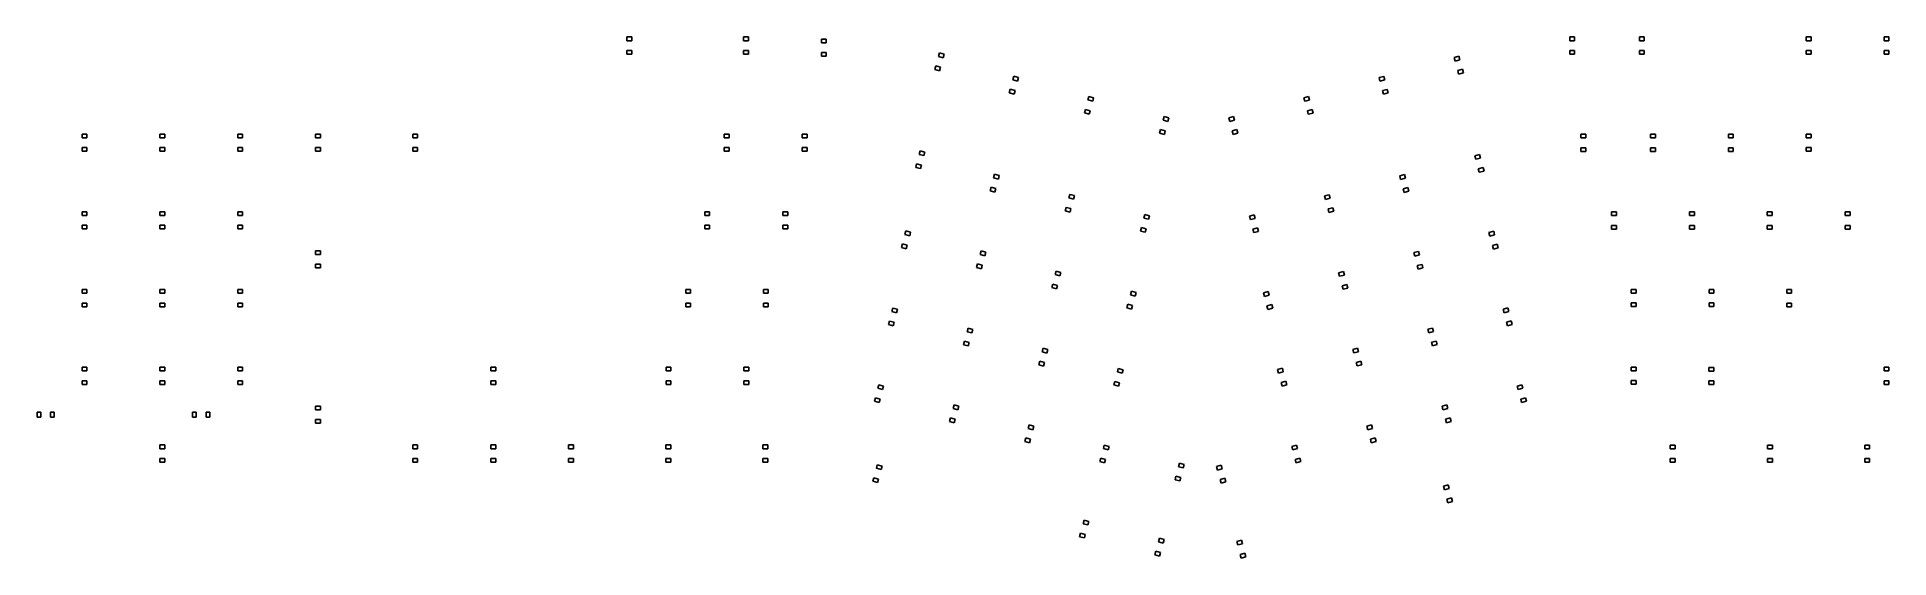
# Model space of a CAD drawing. Extents: x -25.9 to -8.1, y -7.5 to -2.4.
import ezdxf

# ---------------------------------------------------------------- set-up
doc = ezdxf.new("R2010")
doc.units = 0
doc.header["$MEASUREMENT"] = 0
doc.layers.add('BLACK', color=7, linetype='CONTINUOUS')

msp = doc.modelspace()

# ---------------------------------------------------------------- linework, layer by layer
at = {"layer": 'BLACK', "linetype": 'CONTINUOUS'}
for p, q in [((-20.2411, -2.48526), (-20.2411, -2.44982)), ((-20.2411, -2.44982), (-20.1939, -2.44982)), ((-20.1939, -2.48526), (-20.2411, -2.48526)), ((-20.1939, -2.44982), (-20.1939, -2.48526)), ((-19.1161, -2.48526), (-19.1161, -2.44982)), ((-19.1161, -2.44982), (-19.0689, -2.44982)), ((-19.0689, -2.48526), (-19.1161, -2.48526)), ((-19.0689, -2.44982), (-19.0689, -2.48526)), ((-18.3661, -2.50494), (-18.3661, -2.46951)), ((-18.3661, -2.46951), (-18.3189, -2.46951)), ((-18.3189, -2.46951), (-18.3189, -2.50494)), ((-11.1526, -2.48526), (-11.1526, -2.44982)), ((-11.1526, -2.44982), (-11.1054, -2.44982)), ((-11.1054, -2.48526), (-11.1526, -2.48526)), ((-11.1054, -2.44982), (-11.1054, -2.48526)), ((-10.4814, -2.48526), (-10.4814, -2.44982)), ((-10.4814, -2.44982), (-10.4341, -2.44982)), ((-10.4341, -2.48526), (-10.4814, -2.48526)), ((-10.4341, -2.44982), (-10.4341, -2.48526)), ((-8.87236, -2.48526), (-8.87236, -2.44982)), ((-8.87236, -2.44982), (-8.82512, -2.44982)), ((-8.82512, -2.48526), (-8.87236, -2.48526)), ((-8.82512, -2.44982), (-8.82512, -2.48526)), ((-8.12236, -2.48526), (-8.12236, -2.44982)), ((-8.12236, -2.44982), (-8.07512, -2.44982)), ((-8.07512, -2.48526), (-8.12236, -2.48526)), ((-8.07512, -2.44982), (-8.07512, -2.48526)), ((-20.2411, -2.61518), (-20.2411, -2.57974)), ((-20.2411, -2.57974), (-20.1939, -2.57974)), ((-20.1939, -2.61518), (-20.2411, -2.61518)), ((-20.1939, -2.57974), (-20.1939, -2.61518)), ((-19.1161, -2.61518), (-19.1161, -2.57974)), ((-19.1161, -2.57974), (-19.0689, -2.57974)), ((-19.0689, -2.61518), (-19.1161, -2.61518)), ((-19.0689, -2.57974), (-19.0689, -2.61518)), ((-18.3189, -2.50494), (-18.3661, -2.50494)), ((-18.3661, -2.63486), (-18.3661, -2.59943)), ((-18.3661, -2.59943), (-18.3189, -2.59943)), ((-18.3189, -2.63486), (-18.3661, -2.63486)), ((-18.3189, -2.59943), (-18.3189, -2.63486)), ((-17.2387, -2.63741), (-17.2295, -2.60318)), ((-17.193, -2.64963), (-17.2387, -2.63741)), ((-17.2295, -2.60318), (-17.1839, -2.61541)), ((-17.1839, -2.61541), (-17.193, -2.64963)), ((-12.2664, -2.64792), (-12.2208, -2.63569)), ((-12.2573, -2.68215), (-12.2664, -2.64792)), ((-12.2116, -2.66992), (-12.2573, -2.68215)), ((-12.2208, -2.63569), (-12.2116, -2.66992)), ((-11.1526, -2.61518), (-11.1526, -2.57974)), ((-11.1526, -2.57974), (-11.1054, -2.57974)), ((-11.1054, -2.61518), (-11.1526, -2.61518)), ((-11.1054, -2.57974), (-11.1054, -2.61518)), ((-10.4814, -2.61518), (-10.4814, -2.57974)), ((-10.4814, -2.57974), (-10.4341, -2.57974)), ((-10.4341, -2.61518), (-10.4814, -2.61518)), ((-10.4341, -2.57974), (-10.4341, -2.61518)), ((-8.87236, -2.61518), (-8.87236, -2.57974)), ((-8.87236, -2.57974), (-8.82512, -2.57974)), ((-8.82512, -2.61518), (-8.87236, -2.61518)), ((-8.82512, -2.57974), (-8.82512, -2.61518)), ((-8.12236, -2.61518), (-8.12236, -2.57974)), ((-8.12236, -2.57974), (-8.07512, -2.57974)), ((-8.07512, -2.61518), (-8.12236, -2.61518)), ((-8.07512, -2.57974), (-8.07512, -2.61518)), ((-17.2723, -2.7629), (-17.2631, -2.72867)), ((-17.2267, -2.77513), (-17.2723, -2.7629)), ((-17.2631, -2.72867), (-17.2175, -2.7409)), ((-17.2175, -2.7409), (-17.2267, -2.77513)), ((-16.5213, -2.86346), (-16.5121, -2.82923)), ((-16.5121, -2.82923), (-16.4665, -2.84146)), ((-16.4665, -2.84146), (-16.4757, -2.87569)), ((-12.9909, -2.84204), (-12.9452, -2.82981)), ((-12.9817, -2.87626), (-12.9909, -2.84204)), ((-12.9452, -2.82981), (-12.9361, -2.86403)), ((-12.2328, -2.77342), (-12.1872, -2.76119)), ((-12.2236, -2.80764), (-12.2328, -2.77342)), ((-12.178, -2.79541), (-12.2236, -2.80764)), ((-12.1872, -2.76119), (-12.178, -2.79541)), ((-16.5549, -2.98895), (-16.5458, -2.95473)), ((-16.5093, -3.00118), (-16.5549, -2.98895)), ((-16.5458, -2.95473), (-16.5001, -2.96695)), ((-16.4757, -2.87569), (-16.5213, -2.86346)), ((-16.5001, -2.96695), (-16.5093, -3.00118)), ((-15.7969, -3.05757), (-15.7877, -3.02335)), ((-15.7877, -3.02335), (-15.7421, -3.03557)), ((-13.7153, -3.03615), (-13.6697, -3.02392)), ((-13.6697, -3.02392), (-13.6605, -3.05815)), ((-12.9361, -2.86403), (-12.9817, -2.87626)), ((-12.9572, -2.96753), (-12.9116, -2.9553)), ((-12.9481, -3.00176), (-12.9572, -2.96753)), ((-12.9024, -2.98953), (-12.9481, -3.00176)), ((-12.9116, -2.9553), (-12.9024, -2.98953)), ((-15.8305, -3.18307), (-15.8213, -3.14884)), ((-15.7849, -3.19529), (-15.8305, -3.18307)), ((-15.8213, -3.14884), (-15.7757, -3.16107)), ((-15.7512, -3.0698), (-15.7969, -3.05757)), ((-15.7757, -3.16107), (-15.7849, -3.19529)), ((-15.7421, -3.03557), (-15.7512, -3.0698)), ((-13.7061, -3.07038), (-13.7153, -3.03615)), ((-13.6605, -3.05815), (-13.7061, -3.07038)), ((-13.6817, -3.16164), (-13.6361, -3.14942)), ((-13.6725, -3.19587), (-13.6817, -3.16164)), ((-13.6269, -3.18364), (-13.6725, -3.19587)), ((-13.6361, -3.14942), (-13.6269, -3.18364)), ((-25.4936, -3.42276), (-25.4936, -3.38732)), ((-25.4936, -3.38732), (-25.4464, -3.38732)), ((-25.4464, -3.38732), (-25.4464, -3.42276)), ((-24.7436, -3.42276), (-24.7436, -3.38732)), ((-24.7436, -3.38732), (-24.6964, -3.38732)), ((-24.6964, -3.38732), (-24.6964, -3.42276)), ((-23.9936, -3.42276), (-23.9936, -3.38732)), ((-23.9936, -3.38732), (-23.9464, -3.38732)), ((-23.9464, -3.38732), (-23.9464, -3.42276)), ((-23.2436, -3.42276), (-23.2436, -3.38732)), ((-23.2436, -3.38732), (-23.1964, -3.38732)), ((-23.1964, -3.38732), (-23.1964, -3.42276)), ((-22.3061, -3.42276), (-22.3061, -3.38732)), ((-22.3061, -3.38732), (-22.2589, -3.38732)), ((-22.2589, -3.38732), (-22.2589, -3.42276)), ((-19.3036, -3.42276), (-19.3036, -3.38732)), ((-19.3036, -3.38732), (-19.2564, -3.38732)), ((-19.2564, -3.38732), (-19.2564, -3.42276)), ((-18.5511, -3.42276), (-18.5511, -3.38732)), ((-18.5511, -3.38732), (-18.5039, -3.38732)), ((-18.5039, -3.38732), (-18.5039, -3.42276)), ((-15.1061, -3.37718), (-15.0969, -3.34296)), ((-15.0604, -3.38941), (-15.1061, -3.37718)), ((-15.0969, -3.34296), (-15.0512, -3.35518)), ((-15.0724, -3.25169), (-15.0633, -3.21746)), ((-15.0268, -3.26391), (-15.0724, -3.25169)), ((-15.0633, -3.21746), (-15.0176, -3.22969)), ((-15.0512, -3.35518), (-15.0604, -3.38941)), ((-15.0176, -3.22969), (-15.0268, -3.26391)), ((-14.4398, -3.23026), (-14.3941, -3.21804)), ((-14.4306, -3.26449), (-14.4398, -3.23026)), ((-14.385, -3.25226), (-14.4306, -3.26449)), ((-14.4061, -3.35576), (-14.3605, -3.34353)), ((-14.397, -3.38998), (-14.4061, -3.35576)), ((-14.3513, -3.37776), (-14.397, -3.38998)), ((-14.3941, -3.21804), (-14.385, -3.25226)), ((-14.3605, -3.34353), (-14.3513, -3.37776)), ((-11.0446, -3.42376), (-11.0446, -3.38832)), ((-11.0446, -3.38832), (-10.9974, -3.38832)), ((-10.9974, -3.38832), (-10.9974, -3.42376)), ((-10.3734, -3.42376), (-10.3734, -3.38832)), ((-10.3734, -3.38832), (-10.3261, -3.38832)), ((-10.3261, -3.38832), (-10.3261, -3.42376)), ((-9.62336, -3.42376), (-9.62336, -3.38832)), ((-9.62336, -3.38832), (-9.57612, -3.38832)), ((-9.57612, -3.38832), (-9.57612, -3.42376)), ((-8.87336, -3.42276), (-8.87336, -3.38732)), ((-8.87336, -3.38732), (-8.82612, -3.38732)), ((-8.82612, -3.38732), (-8.82612, -3.42276)), ((-25.4464, -3.42276), (-25.4936, -3.42276)), ((-25.4936, -3.55268), (-25.4936, -3.51724)), ((-25.4936, -3.51724), (-25.4464, -3.51724)), ((-25.4464, -3.55268), (-25.4936, -3.55268)), ((-25.4464, -3.51724), (-25.4464, -3.55268)), ((-24.6964, -3.42276), (-24.7436, -3.42276)), ((-24.7436, -3.55268), (-24.7436, -3.51724)), ((-24.7436, -3.51724), (-24.6964, -3.51724)), ((-24.6964, -3.55268), (-24.7436, -3.55268)), ((-24.6964, -3.51724), (-24.6964, -3.55268)), ((-23.9464, -3.42276), (-23.9936, -3.42276)), ((-23.9936, -3.55268), (-23.9936, -3.51724)), ((-23.9936, -3.51724), (-23.9464, -3.51724)), ((-23.9464, -3.55268), (-23.9936, -3.55268)), ((-23.9464, -3.51724), (-23.9464, -3.55268)), ((-23.1964, -3.42276), (-23.2436, -3.42276)), ((-23.2436, -3.55268), (-23.2436, -3.51724)), ((-23.2436, -3.51724), (-23.1964, -3.51724)), ((-23.1964, -3.55268), (-23.2436, -3.55268)), ((-23.1964, -3.51724), (-23.1964, -3.55268)), ((-22.2589, -3.42276), (-22.3061, -3.42276)), ((-22.3061, -3.55268), (-22.3061, -3.51724)), ((-22.3061, -3.51724), (-22.2589, -3.51724)), ((-22.2589, -3.55268), (-22.3061, -3.55268)), ((-22.2589, -3.51724), (-22.2589, -3.55268)), ((-19.2564, -3.42276), (-19.3036, -3.42276)), ((-19.3036, -3.55268), (-19.3036, -3.51724)), ((-19.3036, -3.51724), (-19.2564, -3.51724)), ((-19.2564, -3.55268), (-19.3036, -3.55268)), ((-19.2564, -3.51724), (-19.2564, -3.55268)), ((-18.5039, -3.42276), (-18.5511, -3.42276)), ((-18.5511, -3.55268), (-18.5511, -3.51724)), ((-18.5511, -3.51724), (-18.5039, -3.51724)), ((-18.5039, -3.55268), (-18.5511, -3.55268)), ((-18.5039, -3.51724), (-18.5039, -3.55268)), ((-17.4237, -3.58239), (-17.4145, -3.54816)), ((-17.4145, -3.54816), (-17.3689, -3.56039)), ((-17.3689, -3.56039), (-17.378, -3.59461)), ((-10.9974, -3.42376), (-11.0446, -3.42376)), ((-11.0446, -3.55368), (-11.0446, -3.51824)), ((-11.0446, -3.51824), (-10.9974, -3.51824)), ((-10.9974, -3.55368), (-11.0446, -3.55368)), ((-10.9974, -3.51824), (-10.9974, -3.55368)), ((-10.3261, -3.42376), (-10.3734, -3.42376)), ((-10.3734, -3.55368), (-10.3734, -3.51824)), ((-10.3734, -3.51824), (-10.3261, -3.51824)), ((-10.3261, -3.55368), (-10.3734, -3.55368)), ((-10.3261, -3.51824), (-10.3261, -3.55368)), ((-9.57612, -3.42376), (-9.62336, -3.42376)), ((-9.62336, -3.55368), (-9.62336, -3.51824)), ((-9.62336, -3.51824), (-9.57612, -3.51824)), ((-9.57612, -3.55368), (-9.62336, -3.55368)), ((-9.57612, -3.51824), (-9.57612, -3.55368)), ((-8.82612, -3.42276), (-8.87336, -3.42276)), ((-8.87336, -3.55268), (-8.87336, -3.51724)), ((-8.87336, -3.51724), (-8.82612, -3.51724)), ((-8.82612, -3.55268), (-8.87336, -3.55268)), ((-8.82612, -3.51724), (-8.82612, -3.55268)), ((-17.4573, -3.70788), (-17.4481, -3.67365)), ((-17.4117, -3.72011), (-17.4573, -3.70788)), ((-17.4481, -3.67365), (-17.4025, -3.68588)), ((-17.378, -3.59461), (-17.4237, -3.58239)), ((-17.4025, -3.68588), (-17.4117, -3.72011)), ((-12.0672, -3.59583), (-12.0216, -3.5836)), ((-12.0581, -3.63005), (-12.0672, -3.59583)), ((-12.0124, -3.61782), (-12.0581, -3.63005)), ((-12.0336, -3.72132), (-11.988, -3.70909)), ((-12.0244, -3.75555), (-12.0336, -3.72132)), ((-11.9788, -3.74332), (-12.0244, -3.75555)), ((-12.0216, -3.5836), (-12.0124, -3.61782)), ((-11.988, -3.70909), (-11.9788, -3.74332)), ((-16.7399, -3.93393), (-16.7308, -3.89971)), ((-16.7308, -3.89971), (-16.6851, -3.91194)), ((-16.7063, -3.80844), (-16.6971, -3.77421)), ((-16.6607, -3.82067), (-16.7063, -3.80844)), ((-16.6971, -3.77421), (-16.6515, -3.78644)), ((-16.6851, -3.91194), (-16.6943, -3.94616)), ((-16.6515, -3.78644), (-16.6607, -3.82067)), ((-12.7917, -3.78994), (-12.746, -3.77771)), ((-12.7825, -3.82417), (-12.7917, -3.78994)), ((-12.7369, -3.81194), (-12.7825, -3.82417)), ((-12.758, -3.91544), (-12.7124, -3.90321)), ((-12.7489, -3.94966), (-12.758, -3.91544)), ((-12.746, -3.77771), (-12.7369, -3.81194)), ((-12.7124, -3.90321), (-12.7032, -3.93743)), ((-16.6943, -3.94616), (-16.7399, -3.93393)), ((-16.0155, -4.12805), (-16.0063, -4.09382)), ((-16.0063, -4.09382), (-15.9607, -4.10605)), ((-15.9819, -4.00255), (-15.9727, -3.96833)), ((-15.9362, -4.01478), (-15.9819, -4.00255)), ((-15.9727, -3.96833), (-15.9271, -3.98056)), ((-15.9607, -4.10605), (-15.9699, -4.14028)), ((-15.9271, -3.98056), (-15.9362, -4.01478)), ((-13.5161, -3.98405), (-13.4705, -3.97183)), ((-13.5069, -4.01828), (-13.5161, -3.98405)), ((-13.4613, -4.00605), (-13.5069, -4.01828)), ((-13.4825, -4.10955), (-13.4369, -4.09732)), ((-13.4705, -3.97183), (-13.4613, -4.00605)), ((-13.4369, -4.09732), (-13.4277, -4.13155)), ((-12.7032, -3.93743), (-12.7489, -3.94966)), ((-25.4936, -4.17276), (-25.4936, -4.13732)), ((-25.4936, -4.13732), (-25.4464, -4.13732)), ((-25.4464, -4.17276), (-25.4936, -4.17276)), ((-25.4936, -4.30268), (-25.4936, -4.26724)), ((-25.4936, -4.26724), (-25.4464, -4.26724)), ((-25.4464, -4.13732), (-25.4464, -4.17276)), ((-25.4464, -4.26724), (-25.4464, -4.30268)), ((-24.7436, -4.17276), (-24.7436, -4.13732)), ((-24.7436, -4.13732), (-24.6964, -4.13732)), ((-24.6964, -4.17276), (-24.7436, -4.17276)), ((-24.7436, -4.30268), (-24.7436, -4.26724)), ((-24.7436, -4.26724), (-24.6964, -4.26724)), ((-24.6964, -4.13732), (-24.6964, -4.17276)), ((-24.6964, -4.26724), (-24.6964, -4.30268)), ((-23.9936, -4.17276), (-23.9936, -4.13732)), ((-23.9936, -4.13732), (-23.9464, -4.13732)), ((-23.9464, -4.17276), (-23.9936, -4.17276)), ((-23.9936, -4.30268), (-23.9936, -4.26724)), ((-23.9936, -4.26724), (-23.9464, -4.26724)), ((-23.9464, -4.13732), (-23.9464, -4.17276)), ((-23.9464, -4.26724), (-23.9464, -4.30268)), ((-19.4911, -4.17276), (-19.4911, -4.13732)), ((-19.4911, -4.13732), (-19.4439, -4.13732)), ((-19.4439, -4.17276), (-19.4911, -4.17276)), ((-19.4911, -4.30268), (-19.4911, -4.26724)), ((-19.4911, -4.26724), (-19.4439, -4.26724)), ((-19.4439, -4.13732), (-19.4439, -4.17276)), ((-19.4439, -4.26724), (-19.4439, -4.30268)), ((-18.7386, -4.17276), (-18.7386, -4.13732)), ((-18.7386, -4.13732), (-18.6914, -4.13732)), ((-18.6914, -4.17276), (-18.7386, -4.17276)), ((-18.7386, -4.30268), (-18.7386, -4.26724)), ((-18.7386, -4.26724), (-18.6914, -4.26724)), ((-18.6914, -4.13732), (-18.6914, -4.17276)), ((-18.6914, -4.26724), (-18.6914, -4.30268)), ((-15.9699, -4.14028), (-16.0155, -4.12805)), ((-15.2574, -4.19667), (-15.2483, -4.16244)), ((-15.2118, -4.2089), (-15.2574, -4.19667)), ((-15.2483, -4.16244), (-15.2026, -4.17467)), ((-15.2026, -4.17467), (-15.2118, -4.2089)), ((-14.2406, -4.17817), (-14.1949, -4.16594)), ((-14.2314, -4.21239), (-14.2406, -4.17817)), ((-14.1858, -4.20017), (-14.2314, -4.21239)), ((-14.1949, -4.16594), (-14.1858, -4.20017)), ((-13.4733, -4.14377), (-13.4825, -4.10955)), ((-13.4277, -4.13155), (-13.4733, -4.14377)), ((-10.7494, -4.17376), (-10.7494, -4.13832)), ((-10.7494, -4.13832), (-10.7021, -4.13832)), ((-10.7021, -4.17376), (-10.7494, -4.17376)), ((-10.7494, -4.30368), (-10.7494, -4.26824)), ((-10.7494, -4.26824), (-10.7021, -4.26824)), ((-10.7021, -4.13832), (-10.7021, -4.17376)), ((-10.7021, -4.26824), (-10.7021, -4.30368)), ((-9.99836, -4.17376), (-9.99836, -4.13832)), ((-9.99836, -4.13832), (-9.95112, -4.13832)), ((-9.95112, -4.17376), (-9.99836, -4.17376)), ((-9.99836, -4.30368), (-9.99836, -4.26824)), ((-9.99836, -4.26824), (-9.95112, -4.26824)), ((-9.95112, -4.13832), (-9.95112, -4.17376)), ((-9.95112, -4.26824), (-9.95112, -4.30368)), ((-9.24836, -4.17376), (-9.24836, -4.13832)), ((-9.24836, -4.13832), (-9.20112, -4.13832)), ((-9.20112, -4.17376), (-9.24836, -4.17376)), ((-9.24836, -4.30368), (-9.24836, -4.26824)), ((-9.24836, -4.26824), (-9.20112, -4.26824)), ((-9.20112, -4.13832), (-9.20112, -4.17376)), ((-9.20112, -4.26824), (-9.20112, -4.30368)), ((-8.49786, -4.17376), (-8.49786, -4.13832)), ((-8.49786, -4.13832), (-8.45062, -4.13832)), ((-8.45062, -4.17376), (-8.49786, -4.17376)), ((-8.49786, -4.30368), (-8.49786, -4.26824)), ((-8.49786, -4.26824), (-8.45062, -4.26824)), ((-8.45062, -4.13832), (-8.45062, -4.17376)), ((-8.45062, -4.26824), (-8.45062, -4.30368)), ((-25.4464, -4.30268), (-25.4936, -4.30268)), ((-24.6964, -4.30268), (-24.7436, -4.30268)), ((-23.9464, -4.30268), (-23.9936, -4.30268)), ((-19.4439, -4.30268), (-19.4911, -4.30268)), ((-18.6914, -4.30268), (-18.7386, -4.30268)), ((-17.5946, -4.48049), (-17.5855, -4.44626)), ((-17.5855, -4.44626), (-17.5398, -4.45849)), ((-17.561, -4.35499), (-17.5518, -4.32077)), ((-17.5154, -4.36722), (-17.561, -4.35499)), ((-17.5518, -4.32077), (-17.5062, -4.333)), ((-17.5398, -4.45849), (-17.549, -4.49272)), ((-17.5062, -4.333), (-17.5154, -4.36722)), ((-15.2911, -4.32216), (-15.2819, -4.28794)), ((-15.2454, -4.33439), (-15.2911, -4.32216)), ((-15.2819, -4.28794), (-15.2362, -4.30016)), ((-15.2362, -4.30016), (-15.2454, -4.33439)), ((-14.2069, -4.30366), (-14.1613, -4.29144)), ((-14.1978, -4.33789), (-14.2069, -4.30366)), ((-14.1521, -4.32566), (-14.1978, -4.33789)), ((-14.1613, -4.29144), (-14.1521, -4.32566)), ((-11.9312, -4.33683), (-11.8856, -4.3246)), ((-11.9221, -4.37105), (-11.9312, -4.33683)), ((-11.8764, -4.35882), (-11.9221, -4.37105)), ((-11.8976, -4.46232), (-11.852, -4.45009)), ((-11.8884, -4.49655), (-11.8976, -4.46232)), ((-11.8856, -4.3246), (-11.8764, -4.35882)), ((-11.852, -4.45009), (-11.8428, -4.48432)), ((-10.7021, -4.30368), (-10.7494, -4.30368)), ((-9.95112, -4.30368), (-9.99836, -4.30368)), ((-9.20112, -4.30368), (-9.24836, -4.30368)), ((-8.45062, -4.30368), (-8.49786, -4.30368)), ((-23.2436, -4.54776), (-23.2436, -4.51232)), ((-23.2436, -4.51232), (-23.1964, -4.51232)), ((-23.1964, -4.54776), (-23.2436, -4.54776)), ((-23.1964, -4.51232), (-23.1964, -4.54776)), ((-17.549, -4.49272), (-17.5946, -4.48049)), ((-16.8702, -4.6746), (-16.861, -4.64038)), ((-16.861, -4.64038), (-16.8154, -4.6526)), ((-16.8366, -4.54911), (-16.8274, -4.51488)), ((-16.7909, -4.56134), (-16.8366, -4.54911)), ((-16.8274, -4.51488), (-16.7817, -4.52711)), ((-16.7817, -4.52711), (-16.7909, -4.56134)), ((-12.6557, -4.53094), (-12.61, -4.51871)), ((-12.6465, -4.56517), (-12.6557, -4.53094)), ((-12.6009, -4.55294), (-12.6465, -4.56517)), ((-12.61, -4.51871), (-12.6009, -4.55294)), ((-11.8428, -4.48432), (-11.8884, -4.49655)), ((-23.2436, -4.67768), (-23.2436, -4.64224)), ((-23.2436, -4.64224), (-23.1964, -4.64224)), ((-23.1964, -4.67768), (-23.2436, -4.67768)), ((-23.1964, -4.64224), (-23.1964, -4.67768)), ((-16.8245, -4.68683), (-16.8702, -4.6746)), ((-16.8154, -4.6526), (-16.8245, -4.68683)), ((-16.1121, -4.74322), (-16.1029, -4.709)), ((-16.0665, -4.75545), (-16.1121, -4.74322)), ((-16.1029, -4.709), (-16.0573, -4.72122)), ((-16.0573, -4.72122), (-16.0665, -4.75545)), ((-13.3801, -4.72505), (-13.3345, -4.71283)), ((-13.3709, -4.75928), (-13.3801, -4.72505)), ((-13.3253, -4.74705), (-13.3709, -4.75928)), ((-13.3345, -4.71283), (-13.3253, -4.74705)), ((-12.622, -4.65644), (-12.5764, -4.64421)), ((-12.6129, -4.69066), (-12.622, -4.65644)), ((-12.5672, -4.67843), (-12.6129, -4.69066)), ((-12.5764, -4.64421), (-12.5672, -4.67843)), ((-25.4936, -4.92276), (-25.4936, -4.88732)), ((-25.4936, -4.88732), (-25.4464, -4.88732)), ((-25.4464, -4.92276), (-25.4936, -4.92276)), ((-25.4464, -4.88732), (-25.4464, -4.92276)), ((-24.7436, -4.92276), (-24.7436, -4.88732)), ((-24.7436, -4.88732), (-24.6964, -4.88732)), ((-24.6964, -4.92276), (-24.7436, -4.92276)), ((-24.6964, -4.88732), (-24.6964, -4.92276)), ((-23.9936, -4.92276), (-23.9936, -4.88732)), ((-23.9936, -4.88732), (-23.9464, -4.88732)), ((-23.9464, -4.92276), (-23.9936, -4.92276)), ((-23.9464, -4.88732), (-23.9464, -4.92276)), ((-19.6749, -4.92276), (-19.6749, -4.88732)), ((-19.6749, -4.88732), (-19.6276, -4.88732)), ((-19.6276, -4.92276), (-19.6749, -4.92276)), ((-19.6276, -4.88732), (-19.6276, -4.92276)), ((-18.9261, -4.92276), (-18.9261, -4.88732)), ((-18.9261, -4.88732), (-18.8789, -4.88732)), ((-18.8789, -4.92276), (-18.9261, -4.92276)), ((-18.8789, -4.88732), (-18.8789, -4.92276)), ((-16.1457, -4.86872), (-16.1366, -4.83449)), ((-16.1001, -4.88094), (-16.1457, -4.86872)), ((-16.1366, -4.83449), (-16.0909, -4.84672)), ((-16.0909, -4.84672), (-16.1001, -4.88094)), ((-15.3877, -4.93734), (-15.3785, -4.90311)), ((-15.342, -4.94956), (-15.3877, -4.93734)), ((-15.3785, -4.90311), (-15.3329, -4.91534)), ((-15.3329, -4.91534), (-15.342, -4.94956)), ((-14.1046, -4.91917), (-14.0589, -4.90694)), ((-14.0954, -4.95339), (-14.1046, -4.91917)), ((-14.0498, -4.94117), (-14.0954, -4.95339)), ((-14.0589, -4.90694), (-14.0498, -4.94117)), ((-13.3465, -4.85055), (-13.3009, -4.83832)), ((-13.3373, -4.88478), (-13.3465, -4.85055)), ((-13.2917, -4.87255), (-13.3373, -4.88478)), ((-13.3009, -4.83832), (-13.2917, -4.87255)), ((-10.5594, -4.92176), (-10.5594, -4.88632)), ((-10.5594, -4.88632), (-10.5121, -4.88632)), ((-10.5121, -4.92176), (-10.5594, -4.92176)), ((-10.5121, -4.88632), (-10.5121, -4.92176)), ((-9.80936, -4.92176), (-9.80936, -4.88632)), ((-9.80936, -4.88632), (-9.76212, -4.88632)), ((-9.76212, -4.92176), (-9.80936, -4.92176)), ((-9.76212, -4.88632), (-9.76212, -4.92176)), ((-9.06034, -4.92276), (-9.06034, -4.88732)), ((-9.06034, -4.88732), (-9.0131, -4.88732)), ((-9.0131, -4.92276), (-9.06034, -4.92276)), ((-9.0131, -4.88732), (-9.0131, -4.92276)), ((-25.4936, -5.05268), (-25.4936, -5.01724)), ((-25.4936, -5.01724), (-25.4464, -5.01724)), ((-25.4464, -5.05268), (-25.4936, -5.05268)), ((-25.4464, -5.01724), (-25.4464, -5.05268)), ((-24.7436, -5.05268), (-24.7436, -5.01724)), ((-24.7436, -5.01724), (-24.6964, -5.01724)), ((-24.6964, -5.05268), (-24.7436, -5.05268)), ((-24.6964, -5.01724), (-24.6964, -5.05268)), ((-23.9936, -5.05268), (-23.9936, -5.01724)), ((-23.9936, -5.01724), (-23.9464, -5.01724)), ((-23.9464, -5.05268), (-23.9936, -5.05268)), ((-23.9464, -5.01724), (-23.9464, -5.05268)), ((-19.6749, -5.05268), (-19.6749, -5.01724)), ((-19.6749, -5.01724), (-19.6276, -5.01724)), ((-19.6276, -5.05268), (-19.6749, -5.05268)), ((-19.6276, -5.01724), (-19.6276, -5.05268)), ((-18.9261, -5.05268), (-18.9261, -5.01724)), ((-18.9261, -5.01724), (-18.8789, -5.01724)), ((-18.8789, -5.05268), (-18.9261, -5.05268)), ((-18.8789, -5.01724), (-18.8789, -5.05268)), ((-17.6865, -5.09999), (-17.6773, -5.06577)), ((-17.6409, -5.11222), (-17.6865, -5.09999)), ((-17.6773, -5.06577), (-17.6317, -5.078)), ((-17.6317, -5.078), (-17.6409, -5.11222)), ((-15.4213, -5.06283), (-15.4121, -5.02861)), ((-15.3757, -5.07506), (-15.4213, -5.06283)), ((-15.4121, -5.02861), (-15.3665, -5.04083)), ((-15.3665, -5.04083), (-15.3757, -5.07506)), ((-14.0709, -5.04466), (-14.0253, -5.03244)), ((-14.0618, -5.07889), (-14.0709, -5.04466)), ((-14.0161, -5.06666), (-14.0618, -5.07889)), ((-14.0253, -5.03244), (-14.0161, -5.06666)), ((-11.7952, -5.07683), (-11.7496, -5.0646)), ((-11.7861, -5.11105), (-11.7952, -5.07683)), ((-11.7404, -5.09882), (-11.7861, -5.11105)), ((-11.7496, -5.0646), (-11.7404, -5.09882)), ((-10.5594, -5.05168), (-10.5594, -5.01624)), ((-10.5594, -5.01624), (-10.5121, -5.01624)), ((-10.5121, -5.05168), (-10.5594, -5.05168)), ((-10.5121, -5.01624), (-10.5121, -5.05168)), ((-9.80936, -5.05168), (-9.80936, -5.01624)), ((-9.80936, -5.01624), (-9.76212, -5.01624)), ((-9.76212, -5.05168), (-9.80936, -5.05168)), ((-9.76212, -5.01624), (-9.76212, -5.05168)), ((-9.06034, -5.05268), (-9.06034, -5.01724)), ((-9.06034, -5.01724), (-9.0131, -5.01724)), ((-9.0131, -5.05268), (-9.06034, -5.05268)), ((-9.0131, -5.01724), (-9.0131, -5.05268)), ((-17.7201, -5.22549), (-17.711, -5.19126)), ((-17.6745, -5.23772), (-17.7201, -5.22549)), ((-17.711, -5.19126), (-17.6653, -5.20349)), ((-17.6653, -5.20349), (-17.6745, -5.23772)), ((-16.9621, -5.29411), (-16.9529, -5.25988)), ((-16.9164, -5.30634), (-16.9621, -5.29411)), ((-16.9529, -5.25988), (-16.9073, -5.27211)), ((-16.9073, -5.27211), (-16.9164, -5.30634)), ((-12.5197, -5.27094), (-12.474, -5.25871)), ((-12.5105, -5.30517), (-12.5197, -5.27094)), ((-12.4649, -5.29294), (-12.5105, -5.30517)), ((-12.474, -5.25871), (-12.4649, -5.29294)), ((-11.7616, -5.20232), (-11.716, -5.19009)), ((-11.7524, -5.23655), (-11.7616, -5.20232)), ((-11.7068, -5.22432), (-11.7524, -5.23655)), ((-11.716, -5.19009), (-11.7068, -5.22432)), ((-16.9957, -5.4196), (-16.9865, -5.38538)), ((-16.9501, -5.43183), (-16.9957, -5.4196)), ((-16.9865, -5.38538), (-16.9409, -5.3976)), ((-16.9409, -5.3976), (-16.9501, -5.43183)), ((-16.2376, -5.48822), (-16.2285, -5.454)), ((-16.192, -5.50045), (-16.2376, -5.48822)), ((-16.2285, -5.454), (-16.1828, -5.46622)), ((-16.1828, -5.46622), (-16.192, -5.50045)), ((-13.2441, -5.46505), (-13.1985, -5.45283)), ((-13.2349, -5.49928), (-13.2441, -5.46505)), ((-13.1893, -5.48705), (-13.2349, -5.49928)), ((-13.1985, -5.45283), (-13.1893, -5.48705)), ((-12.486, -5.39644), (-12.4404, -5.38421)), ((-12.4769, -5.43066), (-12.486, -5.39644)), ((-12.4312, -5.41843), (-12.4769, -5.43066)), ((-12.4404, -5.38421), (-12.4312, -5.41843)), ((-25.4936, -5.67276), (-25.4936, -5.63732)), ((-25.4936, -5.63732), (-25.4464, -5.63732)), ((-25.4464, -5.67276), (-25.4936, -5.67276)), ((-25.4464, -5.63732), (-25.4464, -5.67276)), ((-24.7436, -5.67276), (-24.7436, -5.63732)), ((-24.7436, -5.63732), (-24.6964, -5.63732)), ((-24.6964, -5.67276), (-24.7436, -5.67276)), ((-24.6964, -5.63732), (-24.6964, -5.67276)), ((-23.9936, -5.67276), (-23.9936, -5.63732)), ((-23.9936, -5.63732), (-23.9464, -5.63732)), ((-23.9464, -5.67276), (-23.9936, -5.67276)), ((-23.9464, -5.63732), (-23.9464, -5.67276)), ((-21.5536, -5.67276), (-21.5536, -5.63732)), ((-21.5536, -5.63732), (-21.5064, -5.63732)), ((-21.5064, -5.67276), (-21.5536, -5.67276)), ((-21.5064, -5.63732), (-21.5064, -5.67276)), ((-19.8636, -5.67276), (-19.8636, -5.63732)), ((-19.8636, -5.63732), (-19.8164, -5.63732)), ((-19.8164, -5.67276), (-19.8636, -5.67276)), ((-19.8164, -5.63732), (-19.8164, -5.67276)), ((-19.1136, -5.67276), (-19.1136, -5.63732)), ((-19.1136, -5.63732), (-19.0664, -5.63732)), ((-19.0664, -5.67276), (-19.1136, -5.67276)), ((-19.0664, -5.63732), (-19.0664, -5.67276)), ((-16.2713, -5.61372), (-16.2621, -5.57949)), ((-16.2256, -5.62594), (-16.2713, -5.61372)), ((-16.2621, -5.57949), (-16.2164, -5.59172)), ((-16.2164, -5.59172), (-16.2256, -5.62594)), ((-15.5132, -5.68234), (-15.504, -5.64811)), ((-15.4675, -5.69456), (-15.5132, -5.68234)), ((-15.504, -5.64811), (-15.4584, -5.66034)), ((-15.4584, -5.66034), (-15.4675, -5.69456)), ((-13.9686, -5.65917), (-13.9229, -5.64694)), ((-13.9594, -5.69339), (-13.9686, -5.65917)), ((-13.9138, -5.68117), (-13.9594, -5.69339)), ((-13.9229, -5.64694), (-13.9138, -5.68117)), ((-13.2105, -5.59055), (-13.1649, -5.57832)), ((-13.2013, -5.62477), (-13.2105, -5.59055)), ((-13.1557, -5.61255), (-13.2013, -5.62477)), ((-13.1649, -5.57832), (-13.1557, -5.61255)), ((-10.5604, -5.67176), (-10.5604, -5.63632)), ((-10.5604, -5.63632), (-10.5131, -5.63632)), ((-10.5131, -5.67176), (-10.5604, -5.67176)), ((-10.5131, -5.63632), (-10.5131, -5.67176)), ((-9.81011, -5.67476), (-9.81011, -5.63932)), ((-9.81011, -5.63932), (-9.76287, -5.63932)), ((-9.76287, -5.67476), (-9.81011, -5.67476)), ((-9.76287, -5.63932), (-9.76287, -5.67476)), ((-8.12236, -5.67276), (-8.12236, -5.63732)), ((-8.12236, -5.63732), (-8.07512, -5.63732)), ((-8.07512, -5.67276), (-8.12236, -5.67276)), ((-8.07512, -5.63732), (-8.07512, -5.67276)), ((-25.4936, -5.80268), (-25.4936, -5.76724)), ((-25.4936, -5.76724), (-25.4464, -5.76724)), ((-25.4464, -5.80268), (-25.4936, -5.80268)), ((-25.4464, -5.76724), (-25.4464, -5.80268)), ((-24.7436, -5.80268), (-24.7436, -5.76724)), ((-24.7436, -5.76724), (-24.6964, -5.76724)), ((-24.6964, -5.80268), (-24.7436, -5.80268)), ((-24.6964, -5.76724), (-24.6964, -5.80268)), ((-23.9936, -5.80268), (-23.9936, -5.76724)), ((-23.9936, -5.76724), (-23.9464, -5.76724)), ((-23.9464, -5.80268), (-23.9936, -5.80268)), ((-23.9464, -5.76724), (-23.9464, -5.80268)), ((-21.5536, -5.80268), (-21.5536, -5.76724)), ((-21.5536, -5.76724), (-21.5064, -5.76724)), ((-21.5064, -5.80268), (-21.5536, -5.80268)), ((-21.5064, -5.76724), (-21.5064, -5.80268)), ((-19.8636, -5.80268), (-19.8636, -5.76724)), ((-19.8636, -5.76724), (-19.8164, -5.76724)), ((-19.8164, -5.80268), (-19.8636, -5.80268)), ((-19.8164, -5.76724), (-19.8164, -5.80268)), ((-19.1136, -5.80268), (-19.1136, -5.76724)), ((-19.1136, -5.76724), (-19.0664, -5.76724)), ((-19.0664, -5.80268), (-19.1136, -5.80268)), ((-19.0664, -5.76724), (-19.0664, -5.80268)), ((-17.8215, -5.83999), (-17.8123, -5.80577)), ((-17.7759, -5.85222), (-17.8215, -5.83999)), ((-17.8123, -5.80577), (-17.7667, -5.818)), ((-17.7667, -5.818), (-17.7759, -5.85222)), ((-15.5468, -5.80783), (-15.5376, -5.77361)), ((-15.5012, -5.82006), (-15.5468, -5.80783)), ((-15.5376, -5.77361), (-15.492, -5.78583)), ((-15.492, -5.78583), (-15.5012, -5.82006)), ((-13.9349, -5.78466), (-13.8893, -5.77244)), ((-13.9258, -5.81889), (-13.9349, -5.78466)), ((-13.8801, -5.80666), (-13.9258, -5.81889)), ((-13.8893, -5.77244), (-13.8801, -5.80666)), ((-11.659, -5.818), (-11.6134, -5.80577)), ((-11.6499, -5.85222), (-11.659, -5.818)), ((-11.6042, -5.83999), (-11.6499, -5.85222)), ((-11.6134, -5.80577), (-11.6042, -5.83999)), ((-10.5604, -5.80168), (-10.5604, -5.76624)), ((-10.5604, -5.76624), (-10.5131, -5.76624)), ((-10.5131, -5.80168), (-10.5604, -5.80168)), ((-10.5131, -5.76624), (-10.5131, -5.80168)), ((-9.81011, -5.80468), (-9.81011, -5.76924)), ((-9.81011, -5.76924), (-9.76287, -5.76924)), ((-9.76287, -5.80468), (-9.81011, -5.80468)), ((-9.76287, -5.76924), (-9.76287, -5.80468)), ((-8.12236, -5.80268), (-8.12236, -5.76724)), ((-8.12236, -5.76724), (-8.07512, -5.76724)), ((-8.07512, -5.80268), (-8.12236, -5.80268)), ((-8.07512, -5.76724), (-8.07512, -5.80268)), ((-23.2436, -6.04776), (-23.2436, -6.01232)), ((-23.2436, -6.01232), (-23.1964, -6.01232)), ((-23.1964, -6.04776), (-23.2436, -6.04776)), ((-23.1964, -6.01232), (-23.1964, -6.04776)), ((-17.8551, -5.96549), (-17.846, -5.93126)), ((-17.8095, -5.97772), (-17.8551, -5.96549)), ((-17.846, -5.93126), (-17.8003, -5.94349)), ((-17.8003, -5.94349), (-17.8095, -5.97772)), ((-17.0971, -6.03411), (-17.0879, -5.99988)), ((-17.0514, -6.04634), (-17.0971, -6.03411)), ((-17.0879, -5.99988), (-17.0423, -6.01211)), ((-17.0423, -6.01211), (-17.0514, -6.04634)), ((-12.3835, -6.01211), (-12.3378, -5.99988)), ((-12.3743, -6.04634), (-12.3835, -6.01211)), ((-12.3287, -6.03411), (-12.3743, -6.04634)), ((-12.3378, -5.99988), (-12.3287, -6.03411)), ((-11.6254, -5.94349), (-11.5798, -5.93126)), ((-11.6162, -5.97772), (-11.6254, -5.94349)), ((-11.5706, -5.96549), (-11.6162, -5.97772)), ((-11.5798, -5.93126), (-11.5706, -5.96549)), ((-25.9277, -6.11862), (-25.9277, -6.07138)), ((-25.9277, -6.07138), (-25.8922, -6.07138)), ((-25.8922, -6.11862), (-25.9277, -6.11862)), ((-25.8922, -6.07138), (-25.8922, -6.11862)), ((-25.7978, -6.11862), (-25.7978, -6.07138)), ((-25.7978, -6.07138), (-25.7623, -6.07138)), ((-25.7623, -6.11862), (-25.7978, -6.11862)), ((-25.7623, -6.07138), (-25.7623, -6.11862)), ((-24.4277, -6.11862), (-24.4277, -6.07138)), ((-24.4277, -6.07138), (-24.3922, -6.07138)), ((-24.3922, -6.11862), (-24.4277, -6.11862)), ((-24.3922, -6.07138), (-24.3922, -6.11862)), ((-24.2978, -6.11862), (-24.2978, -6.07138)), ((-24.2978, -6.07138), (-24.2623, -6.07138)), ((-24.2623, -6.11862), (-24.2978, -6.11862)), ((-24.2623, -6.07138), (-24.2623, -6.11862)), ((-23.2436, -6.17768), (-23.2436, -6.14224)), ((-23.2436, -6.14224), (-23.1964, -6.14224)), ((-23.1964, -6.17768), (-23.2436, -6.17768)), ((-23.1964, -6.14224), (-23.1964, -6.17768)), ((-17.1307, -6.1596), (-17.1215, -6.12538)), ((-17.0851, -6.17183), (-17.1307, -6.1596)), ((-17.1215, -6.12538), (-17.0759, -6.1376)), ((-17.0759, -6.1376), (-17.0851, -6.17183)), ((-16.3726, -6.22822), (-16.3635, -6.194)), ((-16.327, -6.24045), (-16.3726, -6.22822)), ((-16.3635, -6.194), (-16.3178, -6.20622)), ((-16.3178, -6.20622), (-16.327, -6.24045)), ((-13.1079, -6.20622), (-13.0623, -6.194)), ((-13.0988, -6.24045), (-13.1079, -6.20622)), ((-13.0531, -6.22822), (-13.0988, -6.24045)), ((-13.0623, -6.194), (-13.0531, -6.22822)), ((-12.3499, -6.1376), (-12.3042, -6.12538)), ((-12.3407, -6.17183), (-12.3499, -6.1376)), ((-12.295, -6.1596), (-12.3407, -6.17183)), ((-12.3042, -6.12538), (-12.295, -6.1596)), ((-24.7436, -6.42276), (-24.7436, -6.38732)), ((-24.7436, -6.38732), (-24.6964, -6.38732)), ((-24.6964, -6.42276), (-24.7436, -6.42276)), ((-24.6964, -6.38732), (-24.6964, -6.42276)), ((-22.3061, -6.42276), (-22.3061, -6.38732)), ((-22.3061, -6.38732), (-22.2589, -6.38732)), ((-22.2589, -6.42276), (-22.3061, -6.42276)), ((-22.2589, -6.38732), (-22.2589, -6.42276)), ((-21.5536, -6.42276), (-21.5536, -6.38732)), ((-21.5536, -6.38732), (-21.5064, -6.38732)), ((-21.5064, -6.42276), (-21.5536, -6.42276)), ((-21.5064, -6.38732), (-21.5064, -6.42276)), ((-20.8036, -6.42276), (-20.8036, -6.38732)), ((-20.8036, -6.38732), (-20.7564, -6.38732)), ((-20.7564, -6.42276), (-20.8036, -6.42276)), ((-20.7564, -6.38732), (-20.7564, -6.42276)), ((-19.8649, -6.42276), (-19.8649, -6.38732)), ((-19.8649, -6.38732), (-19.8176, -6.38732)), ((-19.8176, -6.42276), (-19.8649, -6.42276)), ((-19.8176, -6.38732), (-19.8176, -6.42276)), ((-18.9299, -6.42276), (-18.9299, -6.38732)), ((-18.9299, -6.38732), (-18.8826, -6.38732)), ((-18.8826, -6.42276), (-18.9299, -6.42276)), ((-18.8826, -6.38732), (-18.8826, -6.42276)), ((-16.4063, -6.35372), (-16.3971, -6.31949)), ((-16.3606, -6.36594), (-16.4063, -6.35372)), ((-16.3971, -6.31949), (-16.3514, -6.33172)), ((-16.3514, -6.33172), (-16.3606, -6.36594)), ((-15.6482, -6.42234), (-15.639, -6.38811)), ((-15.6025, -6.43456), (-15.6482, -6.42234)), ((-15.639, -6.38811), (-15.5934, -6.40034)), ((-15.5934, -6.40034), (-15.6025, -6.43456)), ((-13.8324, -6.40034), (-13.7867, -6.38811)), ((-13.8232, -6.43456), (-13.8324, -6.40034)), ((-13.7776, -6.42234), (-13.8232, -6.43456)), ((-13.7867, -6.38811), (-13.7776, -6.42234)), ((-13.0743, -6.33172), (-13.0287, -6.31949)), ((-13.0651, -6.36594), (-13.0743, -6.33172)), ((-13.0195, -6.35372), (-13.0651, -6.36594)), ((-13.0287, -6.31949), (-13.0195, -6.35372)), ((-10.1831, -6.42376), (-10.1831, -6.38832)), ((-10.1831, -6.38832), (-10.1359, -6.38832)), ((-10.1359, -6.42376), (-10.1831, -6.42376)), ((-10.1359, -6.38832), (-10.1359, -6.42376)), ((-9.24626, -6.42376), (-9.24626, -6.38832)), ((-9.24626, -6.38832), (-9.19902, -6.38832)), ((-9.19902, -6.42376), (-9.24626, -6.42376)), ((-9.19902, -6.38832), (-9.19902, -6.42376)), ((-8.30926, -6.42376), (-8.30926, -6.38832)), ((-8.30926, -6.38832), (-8.26202, -6.38832)), ((-8.26202, -6.42376), (-8.30926, -6.42376)), ((-8.26202, -6.38832), (-8.26202, -6.42376)), ((-24.7436, -6.55268), (-24.7436, -6.51724)), ((-24.7436, -6.51724), (-24.6964, -6.51724)), ((-24.6964, -6.55268), (-24.7436, -6.55268)), ((-24.6964, -6.51724), (-24.6964, -6.55268)), ((-22.3061, -6.55268), (-22.3061, -6.51724)), ((-22.3061, -6.51724), (-22.2589, -6.51724)), ((-22.2589, -6.55268), (-22.3061, -6.55268)), ((-22.2589, -6.51724), (-22.2589, -6.55268)), ((-21.5536, -6.55268), (-21.5536, -6.51724)), ((-21.5536, -6.51724), (-21.5064, -6.51724)), ((-21.5064, -6.55268), (-21.5536, -6.55268)), ((-21.5064, -6.51724), (-21.5064, -6.55268)), ((-20.8036, -6.55268), (-20.8036, -6.51724)), ((-20.8036, -6.51724), (-20.7564, -6.51724)), ((-20.7564, -6.55268), (-20.8036, -6.55268)), ((-20.7564, -6.51724), (-20.7564, -6.55268)), ((-19.8649, -6.55268), (-19.8649, -6.51724)), ((-19.8649, -6.51724), (-19.8176, -6.51724)), ((-19.8176, -6.55268), (-19.8649, -6.55268)), ((-19.8176, -6.51724), (-19.8176, -6.55268)), ((-18.9299, -6.55268), (-18.9299, -6.51724)), ((-18.9299, -6.51724), (-18.8826, -6.51724)), ((-18.8826, -6.55268), (-18.9299, -6.55268)), ((-18.8826, -6.51724), (-18.8826, -6.55268)), ((-17.8368, -6.61226), (-17.8276, -6.57803)), ((-17.8276, -6.57803), (-17.782, -6.59026)), ((-17.782, -6.59026), (-17.7912, -6.62449)), ((-15.6818, -6.54783), (-15.6726, -6.51361)), ((-15.6362, -6.56006), (-15.6818, -6.54783)), ((-15.6726, -6.51361), (-15.627, -6.52583)), ((-15.627, -6.52583), (-15.6362, -6.56006)), ((-14.9237, -6.59677), (-14.9146, -6.56254)), ((-14.8781, -6.60899), (-14.9237, -6.59677)), ((-14.9146, -6.56254), (-14.8689, -6.57477)), ((-14.8689, -6.57477), (-14.8781, -6.60899)), ((-14.5568, -6.59445), (-14.5112, -6.58223)), ((-14.5476, -6.62868), (-14.5568, -6.59445)), ((-14.5112, -6.58223), (-14.502, -6.61645)), ((-13.7987, -6.52583), (-13.7531, -6.51361)), ((-13.7896, -6.56006), (-13.7987, -6.52583)), ((-13.7439, -6.54783), (-13.7896, -6.56006)), ((-13.7531, -6.51361), (-13.7439, -6.54783)), ((-10.1831, -6.55368), (-10.1831, -6.51824)), ((-10.1831, -6.51824), (-10.1359, -6.51824)), ((-10.1359, -6.55368), (-10.1831, -6.55368)), ((-10.1359, -6.51824), (-10.1359, -6.55368)), ((-9.24626, -6.55368), (-9.24626, -6.51824)), ((-9.24626, -6.51824), (-9.19902, -6.51824)), ((-9.19902, -6.55368), (-9.24626, -6.55368)), ((-9.19902, -6.51824), (-9.19902, -6.55368)), ((-8.30926, -6.55368), (-8.30926, -6.51824)), ((-8.30926, -6.51824), (-8.26202, -6.51824)), ((-8.26202, -6.55368), (-8.30926, -6.55368)), ((-8.26202, -6.51824), (-8.26202, -6.55368)), ((-17.8704, -6.73775), (-17.8613, -6.70353)), ((-17.8248, -6.74998), (-17.8704, -6.73775)), ((-17.8613, -6.70353), (-17.8156, -6.71575)), ((-17.7912, -6.62449), (-17.8368, -6.61226)), ((-17.8156, -6.71575), (-17.8248, -6.74998)), ((-14.9574, -6.72226), (-14.9482, -6.68803)), ((-14.9117, -6.73449), (-14.9574, -6.72226)), ((-14.9482, -6.68803), (-14.9026, -6.70026)), ((-14.9026, -6.70026), (-14.9117, -6.73449)), ((-14.502, -6.61645), (-14.5476, -6.62868)), ((-14.5232, -6.71995), (-14.4775, -6.70772)), ((-14.514, -6.75417), (-14.5232, -6.71995)), ((-14.4684, -6.74195), (-14.514, -6.75417)), ((-14.4775, -6.70772), (-14.4684, -6.74195)), ((-12.3701, -6.78435), (-12.3245, -6.77212)), ((-12.3245, -6.77212), (-12.3153, -6.80634)), ((-12.3609, -6.81857), (-12.3701, -6.78435)), ((-12.3153, -6.80634), (-12.3609, -6.81857)), ((-12.3365, -6.90984), (-12.2908, -6.89761)), ((-12.3273, -6.94407), (-12.3365, -6.90984)), ((-12.2817, -6.93184), (-12.3273, -6.94407)), ((-12.2908, -6.89761), (-12.2817, -6.93184)), ((-15.8435, -7.14684), (-15.8343, -7.11262)), ((-15.8343, -7.11262), (-15.7887, -7.12485)), ((-15.7887, -7.12485), (-15.7978, -7.15907)), ((-15.8771, -7.27234), (-15.8679, -7.23811)), ((-15.8315, -7.28457), (-15.8771, -7.27234)), ((-15.8679, -7.23811), (-15.8223, -7.25034)), ((-15.7978, -7.15907), (-15.8435, -7.14684)), ((-15.8223, -7.25034), (-15.8315, -7.28457)), ((-15.1179, -7.32121), (-15.1087, -7.28698)), ((-15.1087, -7.28698), (-15.063, -7.29921)), ((-15.063, -7.29921), (-15.0722, -7.33344)), ((-14.3623, -7.31816), (-14.3167, -7.30593)), ((-14.3532, -7.35239), (-14.3623, -7.31816)), ((-14.3167, -7.30593), (-14.3075, -7.34016)), ((-15.1515, -7.4467), (-15.1423, -7.41248)), ((-15.1058, -7.45893), (-15.1515, -7.4467)), ((-15.1423, -7.41248), (-15.0967, -7.42471)), ((-15.0722, -7.33344), (-15.1179, -7.32121)), ((-15.0967, -7.42471), (-15.1058, -7.45893)), ((-14.3075, -7.34016), (-14.3532, -7.35239)), ((-14.3287, -7.44366), (-14.2831, -7.43143)), ((-14.3195, -7.47788), (-14.3287, -7.44366)), ((-14.2739, -7.46565), (-14.3195, -7.47788)), ((-14.2831, -7.43143), (-14.2739, -7.46565))]:
    msp.add_line(p, q, dxfattribs=at)

doc.saveas('drawing.dxf')
